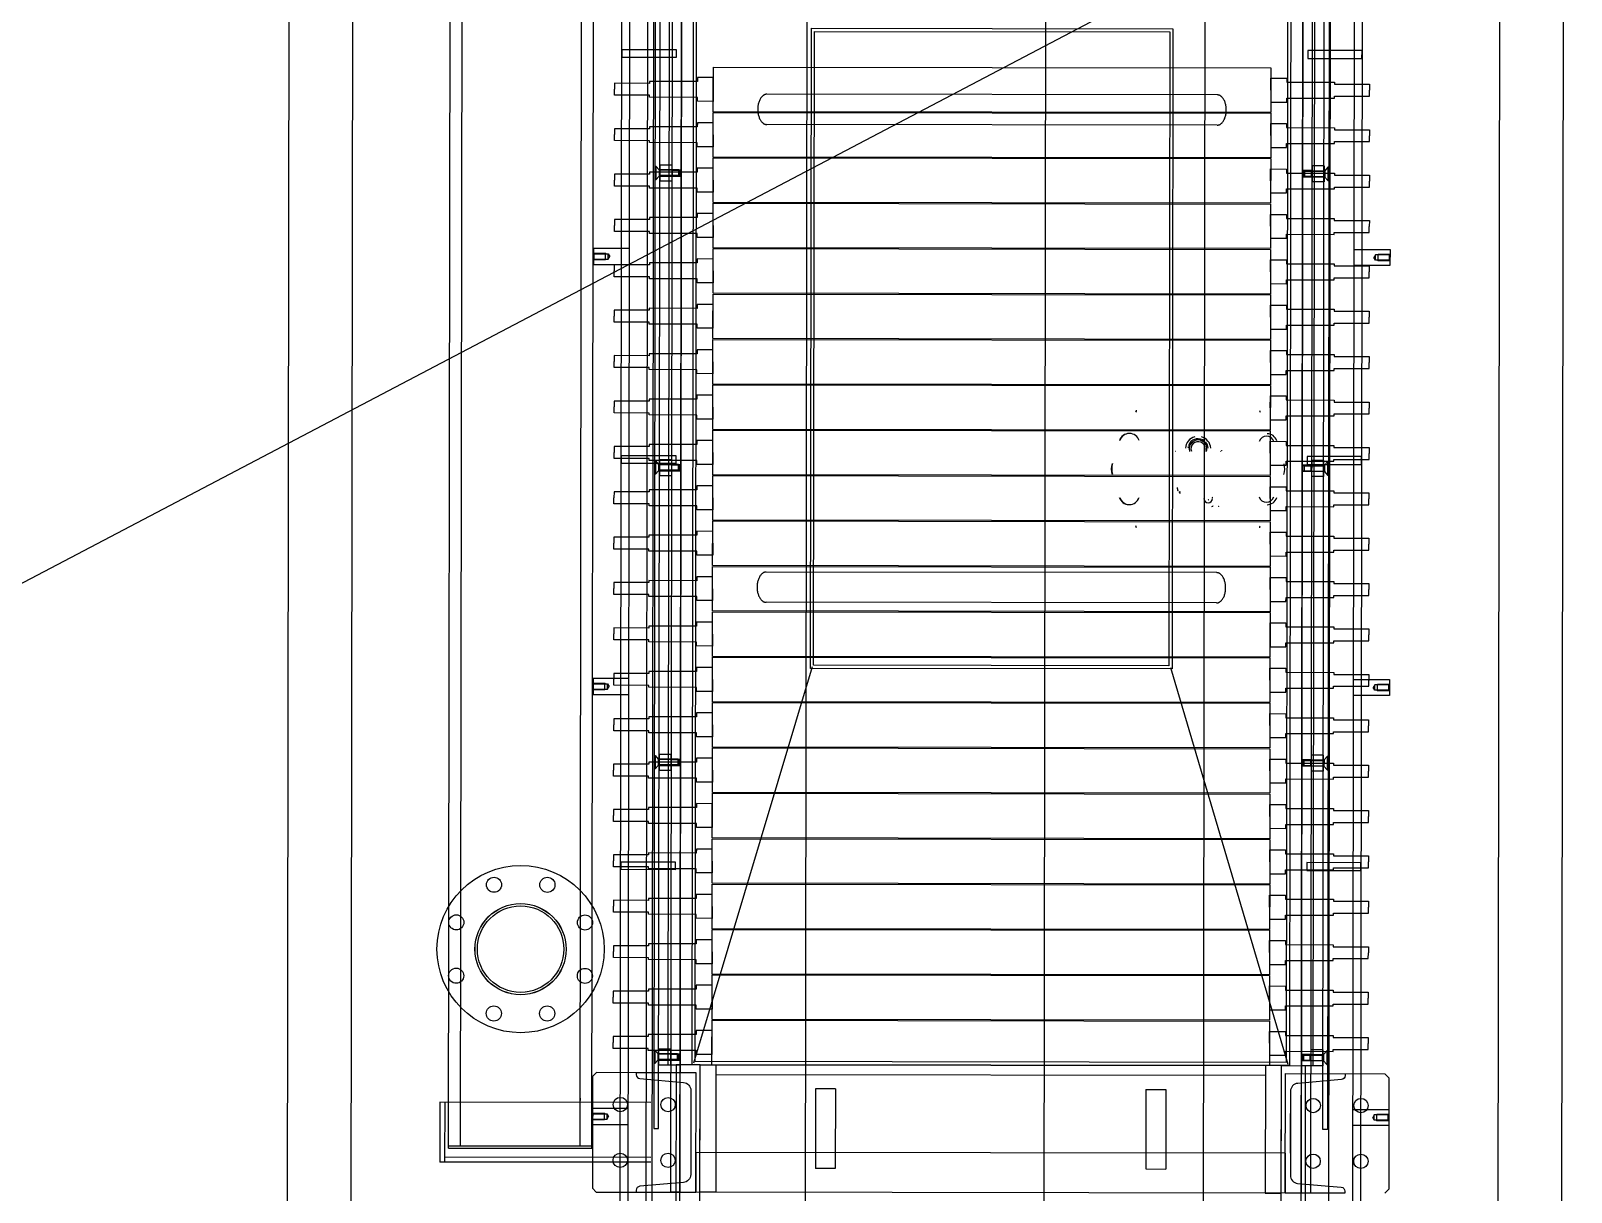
# Model space of a CAD drawing. Header units: millimetres. Extents: x 9 to 403, y 12 to 283.
# Drawn here: x 67.803 to 69.737, y 241.501 to 242.959 of the extents above; entities that cross this region are included whole.
import ezdxf

# ---------------------------------------------------------------- set-up
doc = ezdxf.new("R2010")
doc.units = ezdxf.units.MM
doc.layers.add('SITE_20200109$0$22', color=40, linetype='Continuous')
doc.layers.add('SITE_20200109$0$출력안됨', color=155, linetype='Continuous')

# ---------------------------------------------------------------- blocks, each defined once
blk = doc.blocks.new('SITE_20200109$0$A$C3D8971C')
at = {"color": 9, "linetype": 'Continuous', "ltscale": 0.2}
for p, q in [((-192.5, 101), (-267.5, 101)), ((-267.5, 95), (-267.5, 101)), ((-192.5, -164), (-192.5, 101)), ((-192.5, 95), (-267.5, 95))]:
    blk.add_line(p, q, dxfattribs=at)
at = {"color": 9, "linetype": 'Continuous'}
for p, q in [((-267.5, -164), (-267.5, 101)), ((-261.5, -164), (-261.5, 95)), ((-187, -75), (-190, -75)), ((-214, -90.5), (-213.3, -91.2)), ((-214, -90.5), (-214, -105.5)), ((-213.3, -91.2), (-206.7, -91.2)), ((-213.3, -91.2), (-213.3, -108.8)), ((-206, -90.5), (-206.7, -91.2)), ((-206.7, -91.2), (-206.7, -108.8)), ((-206, -90.5), (-206, -105.5)), ((326, -90.5), (326.7, -91.2)), ((326, -90.5), (326, -105.5)), ((326.7, -91.2), (333.3, -91.2)), ((326.7, -91.2), (326.7, -108.8)), ((334, -90.5), (333.3, -91.2)), ((333.3, -91.2), (333.3, -108.8)), ((334, -90.5), (334, -105.5)), ((866, -90.5), (866.7, -91.2)), ((866, -90.5), (866, -105.5)), ((866.7, -91.2), (873.3, -91.2)), ((866.7, -91.2), (866.7, -108.8)), ((874, -90.5), (873.3, -91.2)), ((873.3, -91.2), (873.3, -108.8)), ((874, -90.5), (874, -105.5)), ((-214, -105.5), (-206, -105.5)), ((-214, -105.5), (-213.3, -106.7)), ((-213.3, -108.8), (-206.7, -108.8)), ((-213.3, -108.8), (-210, -110.7)), ((-206.7, -108.8), (-210, -110.7)), ((-206, -105.5), (-206.7, -106.7)), ((326, -105.5), (334, -105.5)), ((326, -105.5), (326.7, -106.7)), ((326.7, -108.8), (333.3, -108.8)), ((326.7, -108.8), (330, -110.7)), ((333.3, -108.8), (330, -110.7)), ((334, -105.5), (333.3, -106.7)), ((866, -105.5), (874, -105.5)), ((866, -105.5), (866.7, -106.7)), ((866.7, -108.8), (873.3, -108.8)), ((866.7, -108.8), (870, -110.7)), ((873.3, -108.8), (870, -110.7)), ((874, -105.5), (873.3, -106.7)), ((-335, -125.5), (2145, -125.5)), ((100, -194), (100, -126)), ((100, -126), (110, -126)), ((110, -126), (110, -194)), ((610, -194), (610, -126)), ((610, -126), (620, -126)), ((620, -126), (620, -194)), ((1120, -194), (1120, -126)), ((1120, -126), (1130, -126)), ((1130, -126), (1130, -194)), ((-335, -135.5), (2145, -135.5)), ((-335, -165.5), (2145, -165.5)), ((1845, -167.5), (-225, -167.5)), ((-225, -167.5), (-225, -173.5)), ((-225, -173.5), (1845, -173.5)), ((-125, -173.5), (-145, -173.5)), ((-145, -173.5), (-145, -188.5)), ((-145, -174), (-145, -188)), ((-143.5, -168.6), (-143.5, -168.1)), ((-143.5, -168.1), (-126.5, -168.1)), ((-139, -172.5), (-143.5, -168.6)), ((-126.5, -168.6), (-143.5, -168.6)), ((-131, -172.5), (-139, -172.5)), ((-139, -172.5), (-139, -197.4)), ((-138.3, -173.7), (-139, -172.5)), ((-139, -173.7), (-131, -173.7)), ((-138.3, -198.1), (-138.3, -173.7)), ((-131.7, -173.7), (-131, -172.5)), ((-131.7, -198.1), (-131.7, -173.7)), ((-126.5, -168.6), (-131, -172.5)), ((-131, -197.4), (-131, -172.5)), ((-126.5, -168.1), (-126.5, -168.6)), ((-125, -173.5), (-125, -188.5)), ((-125, -174), (-125, -188)), ((245, -173.5), (225, -173.5)), ((225, -173.5), (225, -188.5)), ((225, -174), (225, -188)), ((226.5, -168.6), (226.5, -168.1)), ((226.5, -168.1), (243.5, -168.1)), ((231, -172.5), (226.5, -168.6)), ((243.5, -168.6), (226.5, -168.6)), ((239, -172.5), (231, -172.5)), ((231, -172.5), (231, -197.4)), ((231.7, -173.7), (231, -172.5)), ((231, -173.7), (239, -173.7)), ((231.7, -198.1), (231.7, -173.7)), ((238.3, -173.7), (239, -172.5)), ((238.3, -198.1), (238.3, -173.7)), ((243.5, -168.6), (239, -172.5)), ((239, -197.4), (239, -172.5)), ((243.5, -168.1), (243.5, -168.6)), ((245, -173.5), (245, -188.5)), ((245, -174), (245, -188)), ((615, -173.5), (595, -173.5)), ((595, -173.5), (595, -188.5)), ((595, -174), (595, -188)), ((596.5, -168.6), (596.5, -168.1)), ((596.5, -168.1), (613.5, -168.1)), ((601, -172.5), (596.5, -168.6)), ((613.5, -168.6), (596.5, -168.6)), ((609, -172.5), (601, -172.5)), ((601, -172.5), (601, -197.4)), ((601.7, -173.7), (601, -172.5)), ((601, -173.7), (609, -173.7)), ((601.7, -198.1), (601.7, -173.7)), ((608.3, -173.7), (609, -172.5)), ((608.3, -198.1), (608.3, -173.7)), ((613.5, -168.6), (609, -172.5)), ((609, -197.4), (609, -172.5)), ((613.5, -168.1), (613.5, -168.6)), ((615, -173.5), (615, -188.5)), ((615, -174), (615, -188)), ((985, -173.5), (965, -173.5)), ((965, -173.5), (965, -188.5)), ((965, -174), (965, -188)), ((966.5, -168.6), (966.5, -168.1)), ((966.5, -168.1), (983.5, -168.1)), ((971, -172.5), (966.5, -168.6)), ((983.5, -168.6), (966.5, -168.6)), ((979, -172.5), (971, -172.5)), ((971, -172.5), (971, -197.4)), ((971.7, -173.7), (971, -172.5)), ((971, -173.7), (979, -173.7)), ((971.7, -198.1), (971.7, -173.7)), ((978.3, -173.7), (979, -172.5)), ((978.3, -198.1), (978.3, -173.7)), ((983.5, -168.6), (979, -172.5)), ((979, -197.4), (979, -172.5)), ((983.5, -168.1), (983.5, -168.6)), ((985, -173.5), (985, -188.5)), ((985, -174), (985, -188)), ((-305, -200.5), (-305, -188.5)), ((1935, -188.5), (-305, -188.5)), ((-305, -199.5), (-305, -189.5)), ((-145, -185.5), (-145, -200.5)), ((-145, -185.5), (1935, -185.5)), ((-125, -188.5), (-145, -188.5)), ((-139, -188.5), (-138.3, -189.2)), ((-139, -188.5), (-139, -200.5)), ((-138.3, -189.2), (-131.7, -189.2)), ((-138.3, -189.2), (-138.3, -199.8)), ((-131, -188.5), (-131.7, -189.2)), ((-131.7, -189.2), (-131.7, -199.8)), ((-131, -188.5), (-131, -200.5)), ((245, -188.5), (225, -188.5)), ((231, -188.5), (231.7, -189.2)), ((231, -188.5), (231, -200.5)), ((231.7, -189.2), (238.3, -189.2)), ((231.7, -189.2), (231.7, -199.8)), ((239, -188.5), (238.3, -189.2)), ((238.3, -189.2), (238.3, -199.8)), ((239, -188.5), (239, -200.5)), ((615, -188.5), (595, -188.5)), ((601, -188.5), (601.7, -189.2)), ((601, -188.5), (601, -200.5)), ((601.7, -189.2), (608.3, -189.2)), ((601.7, -189.2), (601.7, -199.8)), ((609, -188.5), (608.3, -189.2)), ((608.3, -189.2), (608.3, -199.8)), ((609, -188.5), (609, -200.5)), ((985, -188.5), (965, -188.5)), ((971, -188.5), (971.7, -189.2)), ((971, -188.5), (971, -200.5)), ((971.7, -189.2), (978.3, -189.2)), ((971.7, -189.2), (971.7, -199.8)), ((979, -188.5), (978.3, -189.2)), ((978.3, -189.2), (978.3, -199.8)), ((979, -188.5), (979, -200.5)), ((-335, -200.5), (2145, -200.5)), ((1935, -200.5), (-305, -200.5)), ((-139, -197.4), (-131, -197.4)), ((-139, -197.4), (-138.3, -198.1)), ((-138.3, -199.8), (-139, -200.5)), ((-138.3, -198.1), (-131.7, -198.1)), ((-138.3, -199.8), (-131.7, -199.8)), ((-131.7, -198.1), (-131, -197.4)), ((-131.7, -199.8), (-131, -200.5)), ((110, -194), (100, -194)), ((231, -197.4), (239, -197.4)), ((231, -197.4), (231.7, -198.1)), ((231.7, -199.8), (231, -200.5)), ((231.7, -198.1), (238.3, -198.1)), ((231.7, -199.8), (238.3, -199.8)), ((238.3, -198.1), (239, -197.4)), ((238.3, -199.8), (239, -200.5)), ((601, -197.4), (609, -197.4)), ((601, -197.4), (601.7, -198.1)), ((601.7, -199.8), (601, -200.5)), ((601.7, -198.1), (608.3, -198.1)), ((601.7, -199.8), (608.3, -199.8)), ((608.3, -198.1), (609, -197.4)), ((608.3, -199.8), (609, -200.5)), ((620, -194), (610, -194)), ((971, -197.4), (979, -197.4)), ((971, -197.4), (971.7, -198.1)), ((971.7, -199.8), (971, -200.5)), ((971.7, -198.1), (978.3, -198.1)), ((971.7, -199.8), (978.3, -199.8)), ((978.3, -198.1), (979, -197.4)), ((978.3, -199.8), (979, -200.5)), ((1130, -194), (1120, -194)), ((-305, -960.5), (-305, -220.5)), ((-255, -220.5), (-305, -220.5)), ((-255, -960.5), (-255, -220.5)), ((355, -365.5), (-143, -217.5)), ((-145, -245.5), (-305, -245.5)), ((-157, -245.5), (-157, -935.5)), ((-145, -245.5), (-145, -935.5)), ((436, -873.3), (436, -307.7)), ((474, -873.3), (474, -307.7)), ((1036, -873.3), (1036, -307.7)), ((1074, -873.3), (1074, -307.7)), ((-275, -395.5), (-275, -370.5)), ((-175, -370.5), (-275, -370.5)), ((-175, -395.5), (-175, -370.5)), ((-175, -395.5), (-275, -395.5)), ((-275, -785.5), (-275, -810.5)), ((-175, -785.5), (-275, -785.5)), ((-175, -785.5), (-175, -810.5)), ((-175, -810.5), (-275, -810.5)), ((355, -815.5), (-143, -963.5)), ((-145, -935.5), (-305, -935.5)), ((-255, -960.5), (-305, -960.5)), ((-255, -967), (-205, -967)), ((-335, -980.5), (2145, -980.5)), ((1935, -980.5), (-305, -980.5)), ((-145, -995.5), (-145, -980.5)), ((-138.3, -981.2), (-139, -980.5)), ((-139, -992.5), (-139, -980.5)), ((-139, -983.6), (-138.3, -982.9)), ((-139, -1008.5), (-139, -983.6)), ((-139, -983.6), (-131, -983.6)), ((-138.3, -981.2), (-131.7, -981.2)), ((-138.3, -991.8), (-138.3, -981.2)), ((-138.3, -982.9), (-131.7, -982.9)), ((-138.3, -982.9), (-138.3, -1007.3)), ((-131.7, -981.2), (-131, -980.5)), ((-131.7, -991.8), (-131.7, -981.2)), ((-131.7, -982.9), (-131, -983.6)), ((-131.7, -982.9), (-131.7, -1007.3)), ((-131, -992.5), (-131, -980.5)), ((-131, -983.6), (-131, -1008.5)), ((231.7, -981.2), (231, -980.5)), ((231, -992.5), (231, -980.5)), ((231, -983.6), (231.7, -982.9)), ((231, -1008.5), (231, -983.6)), ((231, -983.6), (239, -983.6)), ((231.7, -981.2), (238.3, -981.2)), ((231.7, -991.8), (231.7, -981.2)), ((231.7, -982.9), (238.3, -982.9)), ((231.7, -982.9), (231.7, -1007.3)), ((238.3, -981.2), (239, -980.5)), ((238.3, -991.8), (238.3, -981.2)), ((238.3, -982.9), (239, -983.6)), ((238.3, -982.9), (238.3, -1007.3)), ((239, -992.5), (239, -980.5)), ((239, -983.6), (239, -1008.5)), ((601.7, -981.2), (601, -980.5)), ((601, -992.5), (601, -980.5)), ((601, -983.6), (601.7, -982.9)), ((601, -1008.5), (601, -983.6)), ((601, -983.6), (609, -983.6)), ((601.7, -981.2), (608.3, -981.2)), ((601.7, -991.8), (601.7, -981.2)), ((601.7, -982.9), (608.3, -982.9)), ((601.7, -982.9), (601.7, -1007.3)), ((608.3, -981.2), (609, -980.5)), ((608.3, -991.8), (608.3, -981.2)), ((608.3, -982.9), (609, -983.6)), ((608.3, -982.9), (608.3, -1007.3)), ((609, -992.5), (609, -980.5)), ((609, -983.6), (609, -1008.5)), ((971.7, -981.2), (971, -980.5)), ((971, -992.5), (971, -980.5)), ((971, -983.6), (971.7, -982.9)), ((971, -1008.5), (971, -983.6)), ((971, -983.6), (979, -983.6)), ((971.7, -981.2), (978.3, -981.2)), ((971.7, -991.8), (971.7, -981.2)), ((971.7, -982.9), (978.3, -982.9)), ((971.7, -982.9), (971.7, -1007.3)), ((978.3, -981.2), (979, -980.5)), ((978.3, -991.8), (978.3, -981.2)), ((978.3, -982.9), (979, -983.6)), ((978.3, -982.9), (978.3, -1007.3)), ((979, -992.5), (979, -980.5)), ((979, -983.6), (979, -1008.5)), ((1935, -992.5), (-305, -992.5)), ((-145, -996.5), (-145, -986.5)), ((-125, -992.5), (-145, -992.5)), ((-145, -1007.5), (-145, -992.5)), ((-145, -1007), (-145, -993)), ((-145, -995.5), (1935, -995.5)), ((-139, -992.5), (-138.3, -991.8)), ((-138.3, -991.8), (-131.7, -991.8)), ((-131, -992.5), (-131.7, -991.8)), ((-125, -1007.5), (-125, -992.5)), ((-125, -1007), (-125, -993)), ((110, -987), (100, -987)), ((100, -987), (100, -1055)), ((110, -1055), (110, -987)), ((245, -992.5), (225, -992.5)), ((225, -1007.5), (225, -992.5)), ((225, -1007), (225, -993)), ((231, -992.5), (231.7, -991.8)), ((231.7, -991.8), (238.3, -991.8)), ((239, -992.5), (238.3, -991.8)), ((245, -1007.5), (245, -992.5)), ((245, -1007), (245, -993)), ((615, -992.5), (595, -992.5)), ((595, -1007.5), (595, -992.5)), ((595, -1007), (595, -993)), ((601, -992.5), (601.7, -991.8)), ((601.7, -991.8), (608.3, -991.8)), ((609, -992.5), (608.3, -991.8)), ((620, -987), (610, -987)), ((610, -987), (610, -1055)), ((615, -1007.5), (615, -992.5)), ((615, -1007), (615, -993)), ((620, -1055), (620, -987)), ((985, -992.5), (965, -992.5)), ((965, -1007.5), (965, -992.5)), ((965, -1007), (965, -993)), ((971, -992.5), (971.7, -991.8)), ((971.7, -991.8), (978.3, -991.8)), ((979, -992.5), (978.3, -991.8)), ((985, -1007.5), (985, -992.5)), ((985, -1007), (985, -993)), ((1130, -987), (1120, -987)), ((1120, -987), (1120, -1055)), ((1130, -1055), (1130, -987)), ((-335, -1015.5), (2145, -1015.5)), ((-225, -1007.5), (1845, -1007.5)), ((-225, -1013.5), (-225, -1007.5)), ((1845, -1013.5), (-225, -1013.5)), ((-125, -1007.5), (-145, -1007.5)), ((-139, -1008.5), (-143.5, -1012.4)), ((-143.5, -1012.4), (-143.5, -1012.9)), ((-126.5, -1012.4), (-143.5, -1012.4)), ((-143.5, -1012.9), (-126.5, -1012.9)), ((-139, -1007.3), (-131, -1007.3)), ((-138.3, -1007.3), (-139, -1008.5)), ((-131, -1008.5), (-139, -1008.5)), ((-131.7, -1007.3), (-131, -1008.5)), ((-126.5, -1012.4), (-131, -1008.5)), ((-126.5, -1012.9), (-126.5, -1012.4)), ((245, -1007.5), (225, -1007.5)), ((231, -1008.5), (226.5, -1012.4)), ((226.5, -1012.4), (226.5, -1012.9)), ((243.5, -1012.4), (226.5, -1012.4)), ((226.5, -1012.9), (243.5, -1012.9)), ((231, -1007.3), (239, -1007.3)), ((231.7, -1007.3), (231, -1008.5)), ((239, -1008.5), (231, -1008.5)), ((238.3, -1007.3), (239, -1008.5)), ((243.5, -1012.4), (239, -1008.5)), ((243.5, -1012.9), (243.5, -1012.4)), ((615, -1007.5), (595, -1007.5)), ((601, -1008.5), (596.5, -1012.4)), ((596.5, -1012.4), (596.5, -1012.9)), ((613.5, -1012.4), (596.5, -1012.4)), ((596.5, -1012.9), (613.5, -1012.9)), ((601, -1007.3), (609, -1007.3)), ((601.7, -1007.3), (601, -1008.5)), ((609, -1008.5), (601, -1008.5)), ((608.3, -1007.3), (609, -1008.5)), ((613.5, -1012.4), (609, -1008.5)), ((613.5, -1012.9), (613.5, -1012.4)), ((985, -1007.5), (965, -1007.5)), ((971, -1008.5), (966.5, -1012.4)), ((966.5, -1012.4), (966.5, -1012.9)), ((983.5, -1012.4), (966.5, -1012.4)), ((966.5, -1012.9), (983.5, -1012.9)), ((971, -1007.3), (979, -1007.3)), ((971.7, -1007.3), (971, -1008.5)), ((979, -1008.5), (971, -1008.5)), ((978.3, -1007.3), (979, -1008.5)), ((983.5, -1012.4), (979, -1008.5)), ((983.5, -1012.9), (983.5, -1012.4)), ((-335, -1045.5), (2145, -1045.5)), ((-335, -1055.5), (2145, -1055.5)), ((100, -1055), (110, -1055)), ((610, -1055), (620, -1055)), ((1120, -1055), (1130, -1055)), ((-214, -1075.5), (-213.3, -1074.3)), ((-214, -1075.5), (-206, -1075.5)), ((-214, -1090.5), (-214, -1075.5)), ((-213.3, -1072.2), (-210, -1070.3)), ((-213.3, -1072.2), (-206.7, -1072.2)), ((-213.3, -1089.8), (-213.3, -1072.2)), ((-206.7, -1072.2), (-210, -1070.3)), ((-206.7, -1089.8), (-206.7, -1072.2)), ((-206, -1075.5), (-206.7, -1074.3)), ((-206, -1090.5), (-206, -1075.5)), ((326, -1075.5), (326.7, -1074.3)), ((326, -1075.5), (334, -1075.5)), ((326, -1090.5), (326, -1075.5)), ((326.7, -1072.2), (330, -1070.3)), ((326.7, -1072.2), (333.3, -1072.2)), ((326.7, -1089.8), (326.7, -1072.2)), ((333.3, -1072.2), (330, -1070.3)), ((333.3, -1089.8), (333.3, -1072.2)), ((334, -1075.5), (333.3, -1074.3)), ((334, -1090.5), (334, -1075.5)), ((866, -1075.5), (866.7, -1074.3)), ((866, -1075.5), (874, -1075.5)), ((866, -1090.5), (866, -1075.5)), ((866.7, -1072.2), (870, -1070.3)), ((866.7, -1072.2), (873.3, -1072.2)), ((866.7, -1089.8), (866.7, -1072.2)), ((873.3, -1072.2), (870, -1070.3)), ((873.3, -1089.8), (873.3, -1072.2)), ((874, -1075.5), (873.3, -1074.3)), ((874, -1090.5), (874, -1075.5)), ((-214, -1090.5), (-213.3, -1089.8)), ((-213.3, -1089.8), (-206.7, -1089.8)), ((-206, -1090.5), (-206.7, -1089.8)), ((326, -1090.5), (326.7, -1089.8)), ((326.7, -1089.8), (333.3, -1089.8)), ((334, -1090.5), (333.3, -1089.8)), ((866, -1090.5), (866.7, -1089.8)), ((866.7, -1089.8), (873.3, -1089.8)), ((874, -1090.5), (873.3, -1089.8))]:
    blk.add_line(p, q, dxfattribs=at)
at = {"color": 9, "linetype": 'ByBlock'}
for p, q in [((-250, 90), (2040, 90)), ((-250, 90), (-250, -90)), ((-247, 90), (-247, -90)), ((-247, 75), (2037, 75)), ((-247, -75), (2037, -75)), ((-305, -95.5), (-300, -90.5)), ((-305, -95.5), (-305, -220.5)), ((-160, -90.5), (-300, -90.5)), ((-250, -90), (2040, -90)), ((-160, -90.5), (-155, -95.5)), ((-155, -220.5), (-155, -95.5)), ((-305, -220.5), (-155, -220.5)), ((-305, -960.5), (-155, -960.5)), ((-155, -960.5), (-155, -1085.5)), ((-305, -1085.5), (-300, -1090.5)), ((-160, -1090.5), (-300, -1090.5)), ((-160, -1090.5), (-155, -1085.5))]:
    blk.add_line(p, q, dxfattribs=at)
at = {"color": 9, "linetype": 'Continuous'}
for points in [[(-200, -135.5), (-200, -90.5), (-220, -90.5), (-220, -135.5)], [(340, -135.5), (340, -90.5), (320, -90.5), (320, -135.5)], [(880, -135.5), (880, -90.5), (860, -90.5), (860, -135.5)], [(-335, -225.5), (-145, -225.5), (-145, -195.5), (-335, -195.5)], [(-305, -245.5), (-305, -225.5), (-145, -225.5), (-145, -245.5)], [(-145, -215.5), (1655, -215.5), (1655, -965.5), (-145, -965.5)], [(-141, -219.5), (1651, -219.5), (1651, -961.5), (-141, -961.5)], [(-145, -240.5), (-89, -240.5), (-89, -940.5), (-145, -940.5)], [(-88, -240.5), (-32, -240.5), (-32, -940.5), (-88, -940.5)], [(-31, -240.5), (25, -240.5), (25, -940.5), (-31, -940.5)], [(26, -240.5), (82, -240.5), (82, -940.5), (26, -940.5)], [(83, -240.5), (139, -240.5), (139, -940.5), (83, -940.5)], [(140, -240.5), (196, -240.5), (196, -940.5), (140, -940.5)], [(197, -240.5), (253, -240.5), (253, -940.5), (197, -940.5)], [(254, -240.5), (310, -240.5), (310, -940.5), (254, -940.5)], [(311, -240.5), (367, -240.5), (367, -940.5), (311, -940.5)], [(368, -240.5), (424, -240.5), (424, -940.5), (368, -940.5)], [(425, -240.5), (481, -240.5), (481, -940.5), (425, -940.5)], [(482, -240.5), (538, -240.5), (538, -940.5), (482, -940.5)], [(539, -240.5), (595, -240.5), (595, -940.5), (539, -940.5)], [(596, -240.5), (652, -240.5), (652, -940.5), (596, -940.5)], [(653, -240.5), (709, -240.5), (709, -940.5), (653, -940.5)], [(710, -240.5), (766, -240.5), (766, -940.5), (710, -940.5)], [(767, -240.5), (823, -240.5), (823, -940.5), (767, -940.5)], [(824, -240.5), (880, -240.5), (880, -940.5), (824, -940.5)], [(881, -240.5), (937, -240.5), (937, -940.5), (881, -940.5)], [(938, -240.5), (994, -240.5), (994, -940.5), (938, -940.5)], [(995, -240.5), (1051, -240.5), (1051, -940.5), (995, -940.5)], [(1052, -240.5), (1108, -240.5), (1108, -940.5), (1052, -940.5)], [(353, -363.5), (1157, -363.5), (1157, -817.5), (353, -817.5)], [(357, -367.5), (1153, -367.5), (1153, -813.5), (357, -813.5)], [(-305, -935.5), (-305, -955.5), (-145, -955.5), (-145, -935.5)], [(-335, -955.5), (-145, -955.5), (-145, -985.5), (-335, -985.5)], [(-200, -1045.5), (-200, -1090.5), (-220, -1090.5), (-220, -1045.5)], [(340, -1045.5), (340, -1090.5), (320, -1090.5), (320, -1045.5)], [(880, -1045.5), (880, -1090.5), (860, -1090.5), (860, -1045.5)]]:
    blk.add_lwpolyline(points, close=True, dxfattribs=at)
at = {"color": 9, "linetype": 'Continuous', "ltscale": 0.2}
for points in [[(-124.5, -160.5), (-124.5, -116.5), (-117, -116.5)], [(-109.5, -160.5), (-109.5, -116.5), (-117, -116.5)], [(-67.5, -160.5), (-67.5, -116.5), (-60, -116.5)], [(-52.5, -160.5), (-52.5, -116.5), (-60, -116.5)], [(-10.5, -160.5), (-10.5, -116.5), (-3, -116.5)], [(4.5, -160.5), (4.5, -116.5), (-3, -116.5)], [(46.5, -160.5), (46.5, -116.5), (54, -116.5)], [(61.5, -160.5), (61.5, -116.5), (54, -116.5)], [(103.5, -160.5), (103.5, -116.5), (111, -116.5)], [(118.5, -160.5), (118.5, -116.5), (111, -116.5)], [(160.5, -160.5), (160.5, -116.5), (168, -116.5)], [(175.5, -160.5), (175.5, -116.5), (168, -116.5)], [(217.5, -160.5), (217.5, -116.5), (225, -116.5)], [(232.5, -160.5), (232.5, -116.5), (225, -116.5)], [(274.5, -160.5), (274.5, -116.5), (282, -116.5)], [(289.5, -160.5), (289.5, -116.5), (282, -116.5)], [(331.5, -160.5), (331.5, -116.5), (339, -116.5)], [(346.5, -160.5), (346.5, -116.5), (339, -116.5)], [(388.5, -160.5), (388.5, -116.5), (396, -116.5)], [(403.5, -160.5), (403.5, -116.5), (396, -116.5)], [(445.5, -160.5), (445.5, -116.5), (453, -116.5)], [(460.5, -160.5), (460.5, -116.5), (453, -116.5)], [(502.5, -160.5), (502.5, -116.5), (510, -116.5)], [(517.5, -160.5), (517.5, -116.5), (510, -116.5)], [(559.5, -160.5), (559.5, -116.5), (567, -116.5)], [(574.5, -160.5), (574.5, -116.5), (567, -116.5)], [(616.5, -160.5), (616.5, -116.5), (624, -116.5)], [(631.5, -160.5), (631.5, -116.5), (624, -116.5)], [(673.5, -160.5), (673.5, -116.5), (681, -116.5)], [(688.5, -160.5), (688.5, -116.5), (681, -116.5)], [(730.5, -160.5), (730.5, -116.5), (738, -116.5)], [(745.5, -160.5), (745.5, -116.5), (738, -116.5)], [(787.5, -160.5), (787.5, -116.5), (795, -116.5)], [(802.5, -160.5), (802.5, -116.5), (795, -116.5)], [(844.5, -160.5), (844.5, -116.5), (852, -116.5)], [(859.5, -160.5), (859.5, -116.5), (852, -116.5)], [(901.5, -160.5), (901.5, -116.5), (909, -116.5)], [(916.5, -160.5), (916.5, -116.5), (909, -116.5)], [(958.5, -160.5), (958.5, -116.5), (966, -116.5)], [(973.5, -160.5), (973.5, -116.5), (966, -116.5)], [(1015.5, -160.5), (1015.5, -116.5), (1023, -116.5)], [(1030.5, -160.5), (1030.5, -116.5), (1023, -116.5)], [(1072.5, -160.5), (1072.5, -116.5), (1080, -116.5)], [(1087.5, -160.5), (1087.5, -116.5), (1080, -116.5)], [(-127, -220.5), (-127, -160.5), (-124.5, -160.5)], [(-107, -220.5), (-107, -160.5), (-109.5, -160.5)], [(-70, -220.5), (-70, -160.5), (-67.5, -160.5)], [(-50, -220.5), (-50, -160.5), (-52.5, -160.5)], [(-13, -220.5), (-13, -160.5), (-10.5, -160.5)], [(7, -220.5), (7, -160.5), (4.5, -160.5)], [(44, -220.5), (44, -160.5), (46.5, -160.5)], [(64, -220.5), (64, -160.5), (61.5, -160.5)], [(101, -220.5), (101, -160.5), (103.5, -160.5)], [(121, -220.5), (121, -160.5), (118.5, -160.5)], [(158, -220.5), (158, -160.5), (160.5, -160.5)], [(178, -220.5), (178, -160.5), (175.5, -160.5)], [(215, -220.5), (215, -160.5), (217.5, -160.5)], [(235, -220.5), (235, -160.5), (232.5, -160.5)], [(272, -220.5), (272, -160.5), (274.5, -160.5)], [(292, -220.5), (292, -160.5), (289.5, -160.5)], [(329, -220.5), (329, -160.5), (331.5, -160.5)], [(349, -220.5), (349, -160.5), (346.5, -160.5)], [(386, -220.5), (386, -160.5), (388.5, -160.5)], [(406, -220.5), (406, -160.5), (403.5, -160.5)], [(443, -220.5), (443, -160.5), (445.5, -160.5)], [(463, -220.5), (463, -160.5), (460.5, -160.5)], [(500, -220.5), (500, -160.5), (502.5, -160.5)], [(520, -220.5), (520, -160.5), (517.5, -160.5)], [(557, -220.5), (557, -160.5), (559.5, -160.5)], [(577, -220.5), (577, -160.5), (574.5, -160.5)], [(614, -220.5), (614, -160.5), (616.5, -160.5)], [(634, -220.5), (634, -160.5), (631.5, -160.5)], [(671, -220.5), (671, -160.5), (673.5, -160.5)], [(691, -220.5), (691, -160.5), (688.5, -160.5)], [(728, -220.5), (728, -160.5), (730.5, -160.5)], [(748, -220.5), (748, -160.5), (745.5, -160.5)], [(785, -220.5), (785, -160.5), (787.5, -160.5)], [(805, -220.5), (805, -160.5), (802.5, -160.5)], [(842, -220.5), (842, -160.5), (844.5, -160.5)], [(862, -220.5), (862, -160.5), (859.5, -160.5)], [(899, -220.5), (899, -160.5), (901.5, -160.5)], [(919, -220.5), (919, -160.5), (916.5, -160.5)], [(956, -220.5), (956, -160.5), (958.5, -160.5)], [(976, -220.5), (976, -160.5), (973.5, -160.5)], [(1013, -220.5), (1013, -160.5), (1015.5, -160.5)], [(1033, -220.5), (1033, -160.5), (1030.5, -160.5)], [(1070, -220.5), (1070, -160.5), (1072.5, -160.5)], [(1090, -220.5), (1090, -160.5), (1087.5, -160.5)], [(-117, -240.5), (-132, -240.5), (-132, -220.5), (-127, -220.5)], [(-117, -240.5), (-102, -240.5), (-102, -220.5), (-107, -220.5)], [(-60, -240.5), (-75, -240.5), (-75, -220.5), (-70, -220.5)], [(-60, -240.5), (-45, -240.5), (-45, -220.5), (-50, -220.5)], [(-3, -240.5), (-18, -240.5), (-18, -220.5), (-13, -220.5)], [(-3, -240.5), (12, -240.5), (12, -220.5), (7, -220.5)], [(54, -240.5), (39, -240.5), (39, -220.5), (44, -220.5)], [(54, -240.5), (69, -240.5), (69, -220.5), (64, -220.5)], [(111, -240.5), (96, -240.5), (96, -220.5), (101, -220.5)], [(111, -240.5), (126, -240.5), (126, -220.5), (121, -220.5)], [(168, -240.5), (153, -240.5), (153, -220.5), (158, -220.5)], [(168, -240.5), (183, -240.5), (183, -220.5), (178, -220.5)], [(225, -240.5), (210, -240.5), (210, -220.5), (215, -220.5)], [(225, -240.5), (240, -240.5), (240, -220.5), (235, -220.5)], [(282, -240.5), (267, -240.5), (267, -220.5), (272, -220.5)], [(282, -240.5), (297, -240.5), (297, -220.5), (292, -220.5)], [(339, -240.5), (324, -240.5), (324, -220.5), (329, -220.5)], [(339, -240.5), (354, -240.5), (354, -220.5), (349, -220.5)], [(396, -240.5), (381, -240.5), (381, -220.5), (386, -220.5)], [(396, -240.5), (411, -240.5), (411, -220.5), (406, -220.5)], [(453, -240.5), (438, -240.5), (438, -220.5), (443, -220.5)], [(453, -240.5), (468, -240.5), (468, -220.5), (463, -220.5)], [(510, -240.5), (495, -240.5), (495, -220.5), (500, -220.5)], [(510, -240.5), (525, -240.5), (525, -220.5), (520, -220.5)], [(567, -240.5), (552, -240.5), (552, -220.5), (557, -220.5)], [(567, -240.5), (582, -240.5), (582, -220.5), (577, -220.5)], [(624, -240.5), (609, -240.5), (609, -220.5), (614, -220.5)], [(624, -240.5), (639, -240.5), (639, -220.5), (634, -220.5)], [(681, -240.5), (666, -240.5), (666, -220.5), (671, -220.5)], [(681, -240.5), (696, -240.5), (696, -220.5), (691, -220.5)], [(738, -240.5), (723, -240.5), (723, -220.5), (728, -220.5)], [(738, -240.5), (753, -240.5), (753, -220.5), (748, -220.5)], [(795, -240.5), (780, -240.5), (780, -220.5), (785, -220.5)], [(795, -240.5), (810, -240.5), (810, -220.5), (805, -220.5)], [(852, -240.5), (837, -240.5), (837, -220.5), (842, -220.5)], [(852, -240.5), (867, -240.5), (867, -220.5), (862, -220.5)], [(909, -240.5), (894, -240.5), (894, -220.5), (899, -220.5)], [(909, -240.5), (924, -240.5), (924, -220.5), (919, -220.5)], [(966, -240.5), (951, -240.5), (951, -220.5), (956, -220.5)], [(966, -240.5), (981, -240.5), (981, -220.5), (976, -220.5)], [(1023, -240.5), (1008, -240.5), (1008, -220.5), (1013, -220.5)], [(1023, -240.5), (1038, -240.5), (1038, -220.5), (1033, -220.5)], [(1080, -240.5), (1065, -240.5), (1065, -220.5), (1070, -220.5)], [(1080, -240.5), (1095, -240.5), (1095, -220.5), (1090, -220.5)], [(-117, -940.5), (-132, -940.5), (-132, -960.5), (-127, -960.5)], [(-117, -940.5), (-102, -940.5), (-102, -960.5), (-107, -960.5)], [(-60, -940.5), (-75, -940.5), (-75, -960.5), (-70, -960.5)], [(-60, -940.5), (-45, -940.5), (-45, -960.5), (-50, -960.5)], [(-3, -940.5), (-18, -940.5), (-18, -960.5), (-13, -960.5)], [(-3, -940.5), (12, -940.5), (12, -960.5), (7, -960.5)], [(54, -940.5), (39, -940.5), (39, -960.5), (44, -960.5)], [(54, -940.5), (69, -940.5), (69, -960.5), (64, -960.5)], [(111, -940.5), (96, -940.5), (96, -960.5), (101, -960.5)], [(111, -940.5), (126, -940.5), (126, -960.5), (121, -960.5)], [(168, -940.5), (153, -940.5), (153, -960.5), (158, -960.5)], [(168, -940.5), (183, -940.5), (183, -960.5), (178, -960.5)], [(225, -940.5), (210, -940.5), (210, -960.5), (215, -960.5)], [(225, -940.5), (240, -940.5), (240, -960.5), (235, -960.5)], [(282, -940.5), (267, -940.5), (267, -960.5), (272, -960.5)], [(282, -940.5), (297, -940.5), (297, -960.5), (292, -960.5)], [(339, -940.5), (324, -940.5), (324, -960.5), (329, -960.5)], [(339, -940.5), (354, -940.5), (354, -960.5), (349, -960.5)], [(396, -940.5), (381, -940.5), (381, -960.5), (386, -960.5)], [(396, -940.5), (411, -940.5), (411, -960.5), (406, -960.5)], [(453, -940.5), (438, -940.5), (438, -960.5), (443, -960.5)], [(453, -940.5), (468, -940.5), (468, -960.5), (463, -960.5)], [(510, -940.5), (495, -940.5), (495, -960.5), (500, -960.5)], [(510, -940.5), (525, -940.5), (525, -960.5), (520, -960.5)], [(567, -940.5), (552, -940.5), (552, -960.5), (557, -960.5)], [(567, -940.5), (582, -940.5), (582, -960.5), (577, -960.5)], [(624, -940.5), (609, -940.5), (609, -960.5), (614, -960.5)], [(624, -940.5), (639, -940.5), (639, -960.5), (634, -960.5)], [(681, -940.5), (666, -940.5), (666, -960.5), (671, -960.5)], [(681, -940.5), (696, -940.5), (696, -960.5), (691, -960.5)], [(738, -940.5), (723, -940.5), (723, -960.5), (728, -960.5)], [(738, -940.5), (753, -940.5), (753, -960.5), (748, -960.5)], [(795, -940.5), (780, -940.5), (780, -960.5), (785, -960.5)], [(795, -940.5), (810, -940.5), (810, -960.5), (805, -960.5)], [(852, -940.5), (837, -940.5), (837, -960.5), (842, -960.5)], [(852, -940.5), (867, -940.5), (867, -960.5), (862, -960.5)], [(909, -940.5), (894, -940.5), (894, -960.5), (899, -960.5)], [(909, -940.5), (924, -940.5), (924, -960.5), (919, -960.5)], [(966, -940.5), (951, -940.5), (951, -960.5), (956, -960.5)], [(966, -940.5), (981, -940.5), (981, -960.5), (976, -960.5)], [(1023, -940.5), (1008, -940.5), (1008, -960.5), (1013, -960.5)], [(1023, -940.5), (1038, -940.5), (1038, -960.5), (1033, -960.5)], [(1080, -940.5), (1065, -940.5), (1065, -960.5), (1070, -960.5)], [(1080, -940.5), (1095, -940.5), (1095, -960.5), (1090, -960.5)], [(-127, -960.5), (-127, -1020.5), (-124.5, -1020.5)], [(-107, -960.5), (-107, -1020.5), (-109.5, -1020.5)], [(-70, -960.5), (-70, -1020.5), (-67.5, -1020.5)], [(-50, -960.5), (-50, -1020.5), (-52.5, -1020.5)], [(-13, -960.5), (-13, -1020.5), (-10.5, -1020.5)], [(7, -960.5), (7, -1020.5), (4.5, -1020.5)], [(44, -960.5), (44, -1020.5), (46.5, -1020.5)], [(64, -960.5), (64, -1020.5), (61.5, -1020.5)], [(101, -960.5), (101, -1020.5), (103.5, -1020.5)], [(121, -960.5), (121, -1020.5), (118.5, -1020.5)], [(158, -960.5), (158, -1020.5), (160.5, -1020.5)], [(178, -960.5), (178, -1020.5), (175.5, -1020.5)], [(215, -960.5), (215, -1020.5), (217.5, -1020.5)], [(235, -960.5), (235, -1020.5), (232.5, -1020.5)], [(272, -960.5), (272, -1020.5), (274.5, -1020.5)], [(292, -960.5), (292, -1020.5), (289.5, -1020.5)], [(329, -960.5), (329, -1020.5), (331.5, -1020.5)], [(349, -960.5), (349, -1020.5), (346.5, -1020.5)], [(386, -960.5), (386, -1020.5), (388.5, -1020.5)], [(406, -960.5), (406, -1020.5), (403.5, -1020.5)], [(443, -960.5), (443, -1020.5), (445.5, -1020.5)], [(463, -960.5), (463, -1020.5), (460.5, -1020.5)], [(500, -960.5), (500, -1020.5), (502.5, -1020.5)], [(520, -960.5), (520, -1020.5), (517.5, -1020.5)], [(557, -960.5), (557, -1020.5), (559.5, -1020.5)], [(577, -960.5), (577, -1020.5), (574.5, -1020.5)], [(614, -960.5), (614, -1020.5), (616.5, -1020.5)], [(634, -960.5), (634, -1020.5), (631.5, -1020.5)], [(671, -960.5), (671, -1020.5), (673.5, -1020.5)], [(691, -960.5), (691, -1020.5), (688.5, -1020.5)], [(728, -960.5), (728, -1020.5), (730.5, -1020.5)], [(748, -960.5), (748, -1020.5), (745.5, -1020.5)], [(785, -960.5), (785, -1020.5), (787.5, -1020.5)], [(805, -960.5), (805, -1020.5), (802.5, -1020.5)], [(842, -960.5), (842, -1020.5), (844.5, -1020.5)], [(862, -960.5), (862, -1020.5), (859.5, -1020.5)], [(899, -960.5), (899, -1020.5), (901.5, -1020.5)], [(919, -960.5), (919, -1020.5), (916.5, -1020.5)], [(956, -960.5), (956, -1020.5), (958.5, -1020.5)], [(976, -960.5), (976, -1020.5), (973.5, -1020.5)], [(1013, -960.5), (1013, -1020.5), (1015.5, -1020.5)], [(1033, -960.5), (1033, -1020.5), (1030.5, -1020.5)], [(1070, -960.5), (1070, -1020.5), (1072.5, -1020.5)], [(1090, -960.5), (1090, -1020.5), (1087.5, -1020.5)], [(-124.5, -1020.5), (-124.5, -1064.5), (-117, -1064.5)], [(-109.5, -1020.5), (-109.5, -1064.5), (-117, -1064.5)], [(-67.5, -1020.5), (-67.5, -1064.5), (-60, -1064.5)], [(-52.5, -1020.5), (-52.5, -1064.5), (-60, -1064.5)], [(-10.5, -1020.5), (-10.5, -1064.5), (-3, -1064.5)], [(4.5, -1020.5), (4.5, -1064.5), (-3, -1064.5)], [(46.5, -1020.5), (46.5, -1064.5), (54, -1064.5)], [(61.5, -1020.5), (61.5, -1064.5), (54, -1064.5)], [(103.5, -1020.5), (103.5, -1064.5), (111, -1064.5)], [(118.5, -1020.5), (118.5, -1064.5), (111, -1064.5)], [(160.5, -1020.5), (160.5, -1064.5), (168, -1064.5)], [(175.5, -1020.5), (175.5, -1064.5), (168, -1064.5)], [(217.5, -1020.5), (217.5, -1064.5), (225, -1064.5)], [(232.5, -1020.5), (232.5, -1064.5), (225, -1064.5)], [(274.5, -1020.5), (274.5, -1064.5), (282, -1064.5)], [(289.5, -1020.5), (289.5, -1064.5), (282, -1064.5)], [(331.5, -1020.5), (331.5, -1064.5), (339, -1064.5)], [(346.5, -1020.5), (346.5, -1064.5), (339, -1064.5)], [(388.5, -1020.5), (388.5, -1064.5), (396, -1064.5)], [(403.5, -1020.5), (403.5, -1064.5), (396, -1064.5)], [(445.5, -1020.5), (445.5, -1064.5), (453, -1064.5)], [(460.5, -1020.5), (460.5, -1064.5), (453, -1064.5)], [(502.5, -1020.5), (502.5, -1064.5), (510, -1064.5)], [(517.5, -1020.5), (517.5, -1064.5), (510, -1064.5)], [(559.5, -1020.5), (559.5, -1064.5), (567, -1064.5)], [(574.5, -1020.5), (574.5, -1064.5), (567, -1064.5)], [(616.5, -1020.5), (616.5, -1064.5), (624, -1064.5)], [(631.5, -1020.5), (631.5, -1064.5), (624, -1064.5)], [(673.5, -1020.5), (673.5, -1064.5), (681, -1064.5)], [(688.5, -1020.5), (688.5, -1064.5), (681, -1064.5)], [(730.5, -1020.5), (730.5, -1064.5), (738, -1064.5)], [(745.5, -1020.5), (745.5, -1064.5), (738, -1064.5)], [(787.5, -1020.5), (787.5, -1064.5), (795, -1064.5)], [(802.5, -1020.5), (802.5, -1064.5), (795, -1064.5)], [(844.5, -1020.5), (844.5, -1064.5), (852, -1064.5)], [(859.5, -1020.5), (859.5, -1064.5), (852, -1064.5)], [(901.5, -1020.5), (901.5, -1064.5), (909, -1064.5)], [(916.5, -1020.5), (916.5, -1064.5), (909, -1064.5)], [(958.5, -1020.5), (958.5, -1064.5), (966, -1064.5)], [(973.5, -1020.5), (973.5, -1064.5), (966, -1064.5)], [(1015.5, -1020.5), (1015.5, -1064.5), (1023, -1064.5)], [(1030.5, -1020.5), (1030.5, -1064.5), (1023, -1064.5)], [(1072.5, -1020.5), (1072.5, -1064.5), (1080, -1064.5)], [(1087.5, -1020.5), (1087.5, -1064.5), (1080, -1064.5)]]:
    blk.add_lwpolyline(points, dxfattribs=at)
at = {"color": 9, "linetype": 'Continuous'}
for points in [[(-292.8, -204.9), (-297.6, -150.1, 0.388875), (-302.6, -145.5), (-305, -145.5), (-305, -220.5), (-155, -220.5), (-155, -145.5), (-157.4, -145.5, 0.388875), (-162.4, -150.1), (-167.2, -204.9, -0.388875), (-177.2, -214), (-282.8, -214, -0.388875)], [(-292.8, -976.1), (-297.6, -1030.9, -0.388875), (-302.6, -1035.5), (-305, -1035.5), (-305, -960.5), (-155, -960.5), (-155, -1035.5), (-157.4, -1035.5, -0.388875), (-162.4, -1030.9), (-167.2, -976.1, 0.388875), (-177.2, -967), (-282.8, -967, 0.388875)]]:
    blk.add_lwpolyline(points, format="xyb", close=True, dxfattribs=at)
for centre, radius in [((0, 0), 105), ((-33.5, 80.8), 9.5), ((33.5, 80.8), 9.5), ((-80.8, 33.5), 9.5), ((0, 0), 57.3), ((0, 0), 57.2), ((0, 0), 54.3), ((80.8, 33.5), 9.5), ((-80.8, -33.5), 9.5), ((80.8, -33.5), 9.5), ((-33.5, -80.8), 9.5), ((33.5, -80.8), 9.5), ((-265, -125.5), 9), ((-195, -125.5), 9), ((-265, -185.5), 9), ((-195, -185.5), 9), ((-265, -995.5), 9), ((-195, -995.5), 9), ((-265, -1055.5), 9), ((-195, -1055.5), 9)]:
    blk.add_circle(centre, radius, dxfattribs=at)
for centre, radius, start, end in [((572.1, -763.1), 12.7, 107.4576, 180), ((572.1, -763.7), 12.7, 107.4576, 252.5424), ((604, -763.1), 22.3, 72.5424, 107.4576), ((604, -763.7), 22.3, 72.5424, 107.4576), ((635.9, -763.1), 12.7, 0, 72.5424), ((635.9, -763.7), 12.7, 287.4576, 72.5424), ((530.3, -769.4), 3.19, 270, 314.6764), ((677.7, -769.4), 3.19, 225.3236, 270), ((581.7, -837), 12.8, 117.8278, 131.4093), ((581.6, -837), 11.7, 117.8278, 125.3914), ((581.7, -837), 13.3, 93, 111.5951), ((627.9, -821.5), 1.58, 165.0449, 180), ((629.5, -849.8), 11.2, 270, 106.5994), ((629.5, -849.8), 9, 270, 110.7337), ((629.3, -849.8), 15.9, 15.4316, 87), ((629.5, -849.8), 12.7, 77.1826, 87), ((629.5, -849.8), 12.7, 16.0216, 72.9223), ((629.5, -849.8), 12.7, 317.1715, 13.2403), ((558.6, -867.4), 1.58, 180, 267), ((567.3, -862.5), 5.46, 90, 269.128), ((564.6, -863.3), 0.79, 0, 59.9998), ((567.3, -862.5), 5.46, 278.533, 286.6163), ((629.5, -849.8), 9, 249.2607, 270.0001), ((629.5, -849.8), 11.2, 253.3949, 270), ((629.3, -849.8), 15.9, 273, 344.5684), ((629.5, -849.8), 12.7, 273, 312.8977), ((556.5, -875.7), 0.51, 270, 0), ((627.9, -878), 1.58, 180, 194.9551), ((627.9, -878), 1.58, 239.9992, 270), ((530.3, -930.1), 3.19, 45.3236, 90), ((572.1, -935.8), 9.56, 107.4576, 252.5424), ((635.9, -935.8), 9.56, 287.4576, 72.5424), ((677.7, -930.1), 3.19, 90, 134.6764), ((572.1, -936.5), 12.7, 180, 252.5424), ((635.9, -936.5), 12.7, 287.4576, 0), ((604, -936.5), 22.3, 252.5424, 287.4576)]:
    blk.add_arc(centre, radius, start, end, dxfattribs=at)
for points in [[(474, -307.7), (474, -296.3), (455, -296.3), (436, -296.3), (436, -307.7)], [(1074, -307.7), (1074, -296.3), (1055, -296.3), (1036, -296.3), (1036, -307.7)], [(436, -873.3), (436, -884.7), (455, -884.7), (474, -884.7), (474, -873.3)], [(1036, -873.3), (1036, -884.7), (1055, -884.7), (1074, -884.7), (1074, -873.3)]]:
    blk.add_rational_spline(points, [1, 0.707106781187, 1, 0.707106781187, 1], degree=2, knots=[0, 0, 0, 0.5, 0.5, 1, 1, 1], dxfattribs=at)
blk = doc.blocks.new('AUDIT_I_200528142514-0')
at = {"layer": 'SITE_20200109$0$22', "color": 8, "rotation": 89.92133469272197}
blk.add_blockref('SITE_20200109$0$A$C3D8971C', (248392.6, 243549.6), dxfattribs=at)

msp = doc.modelspace()

# ---------------------------------------------------------------- linework, layer by layer
at = {"color": 8}
for p, q in [((68.1245, 241.1795), (68.1283, 243.9795)), ((68.5783, 243.9789, -0.0023), (68.5745, 241.1789, -0.0023)), ((68.7783, 243.9786, -0.0023), (68.7745, 241.1786, -0.0023)), ((69.0783, 243.9782, -0.0023), (69.0745, 241.1782, -0.0023)), ((69.2783, 243.978, -0.0023), (69.2745, 241.178, -0.0023)), ((69.7283, 243.9773), (69.7245, 241.1773)), ((68.2046, 241.2594), (68.2082, 243.8994)), ((69.6482, 243.8975), (69.6446, 241.2575))]:
    msp.add_line(p, q, dxfattribs=at)
at = {"layer": 'SITE_20200109$0$출력안됨', "color": 8}
msp.add_line((56.843, 236.5165), (75.4564, 246.2909), dxfattribs=at)

# ---------------------------------------------------------------- block references
at = {"linetype": 'Continuous', "xscale": 0.001000002026557922, "yscale": 0.001000002026557922, "zscale": 0.001000002026557922}
msp.add_blockref('AUDIT_I_200528142514-0', (-179.9754, -1.7441), dxfattribs=at)

doc.saveas('drawing.dxf')
